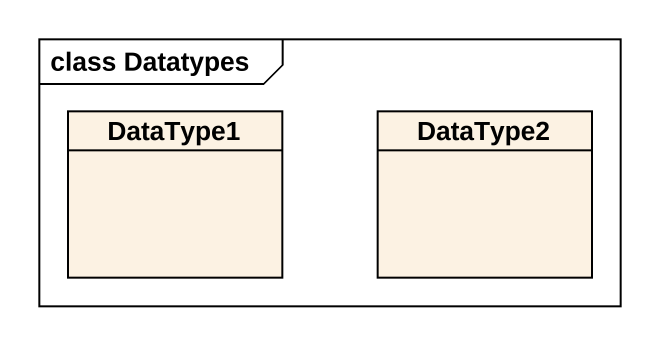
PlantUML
@startuml
mainframe class Datatypes
hide circle
hide empty members
class DataType1
class DataType2
@enduml
